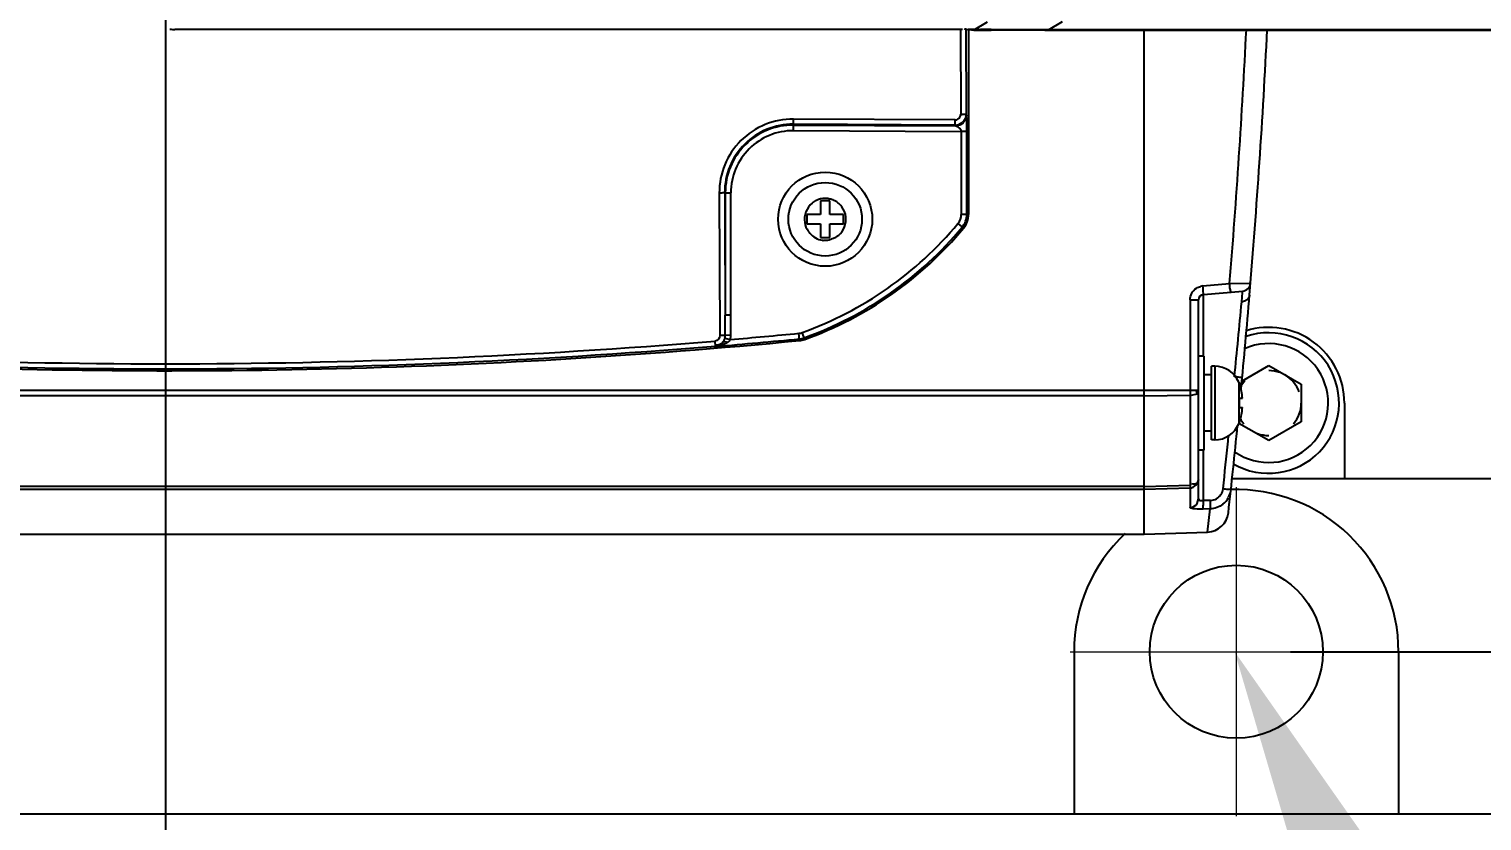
# Model space of a CAD drawing. Header units: millimetres. Extents: x 4086 to 8300, y 123 to 1549.
# Drawn here: x 6932.86 to 6973.16, y 602.15 to 624.12 of the extents above; entities that cross this region are included whole.
import ezdxf
from ezdxf import colors
from ezdxf.entities.mleader import LeaderData, LeaderLine
from ezdxf.math import Vec2, Vec3

# ---------------------------------------------------------------- set-up
doc = ezdxf.new("R2010")
doc.units = ezdxf.units.MM
doc.linetypes.add('CENTER2', pattern=[28.575, 19.05, -3.175, 3.175, -3.175])
doc.layers.add('中心线层', color=7, linetype='CENTER2', lineweight=0)
doc.layers.add('轮廓实线层', color=7, linetype='Continuous', lineweight=30)
doc.styles.add('思源黑', font='SourceHanSansCN-Normal.ttf')
doc.dimstyles.new('尺寸标注_3_10比例', dxfattribs={"dimtxt": 7, "dimasz": 6, "dimexe": 2, "dimexo": 1.5, "dimgap": 1, "dimtad": 1, "dimdec": 1, "dimlfac": 3.333333, "dimdsep": 46, "dimtxsty": '思源黑', "dimcen": 0.09, "dimadec": 0, "dimazin": 0, "dimtp": 0.01, "dimtm": 0.01, "dimtfac": 1, "dimtdec": 1, "dimtofl": 0, "dimtmove": 0, "dimatfit": 3, "dimfxl": 0, "dimtolj": 1, "dimarcsym": 0})

# ---------------------------------------------------------------- blocks, each defined once
blk = doc.blocks.new('*D2694')
at = {"layer": 'Defpoints', "color": 0}
for p in [(6831.644, 636.846), (6936.644, 636.846), (6936.644, 571.266)]:
    blk.add_point(p, dxfattribs=at)
at = {"layer": '轮廓实线层', "color": 0, "lineweight": -2}
for p, q in [((6831.644, 635.346), (6831.644, 569.266)), ((6936.644, 635.346), (6936.644, 569.266)), ((6837.644, 571.266), (6930.644, 571.266))]:
    blk.add_line(p, q, dxfattribs=at)
at = {"layer": '轮廓实线层', "color": 0}
for points in [[(6837.644, 572.266), (6837.644, 570.266), (6831.644, 571.266)], [(6930.644, 570.266), (6930.644, 572.266), (6936.644, 571.266)]]:
    blk.add_solid(points, dxfattribs=at)
at = {"layer": '轮廓实线层', "color": 0, "insert": (6885.905, 575.896), "char_height": 7, "attachment_point": 5, "style": '思源黑'}
blk.add_mtext('\\A1;350', dxfattribs=at)
blk = doc.blocks.new('*D2696')
at = {"layer": 'Defpoints', "color": 0}
for p in [(6966.344, 666.846), (6966.344, 606.846), (7038.283, 606.846)]:
    blk.add_point(p, dxfattribs=at)
at = {"layer": '轮廓实线层', "color": 0, "lineweight": -2}
for p, q in [((6967.844, 666.846), (7040.283, 666.846)), ((7038.283, 660.846), (7038.283, 612.846)), ((6967.844, 606.846), (7040.283, 606.846))]:
    blk.add_line(p, q, dxfattribs=at)
at = {"layer": '轮廓实线层', "color": 0}
for points in [[(7039.283, 660.846), (7037.283, 660.846), (7038.283, 666.846)], [(7037.283, 612.846), (7039.283, 612.846), (7038.283, 606.846)]]:
    blk.add_solid(points, dxfattribs=at)
at = {"layer": '轮廓实线层', "color": 0, "insert": (7033.379, 636.846), "char_height": 7, "attachment_point": 5, "rotation": 90, "style": '思源黑'}
blk.add_mtext('\\A1;200±0.1', dxfattribs=at)

msp = doc.modelspace()

# ---------------------------------------------------------------- linework, layer by layer
for p, q in [((6958.699, 624.133), (6958.702, 621.754)), ((6959.052, 624.096), (6959.441, 624.326)), ((6961.514, 624.326), (6961.124, 624.096)), ((6958.751, 624.108), (6936.911, 624.108)), ((6958.848, 624.107), (6958.852, 621.76)), ((6959.21, 624.108), (6958.904, 624.108)), ((6958.919, 624.108), (6958.919, 618.982)), ((6959.068, 624.096), (6959.143, 624.096)), ((6959.143, 624.096), (6959.178, 624.096)), ((6959.178, 624.096), (6959.211, 624.097)), ((6959.211, 624.097), (6959.251, 624.097)), ((6959.348, 624.107), (6959.251, 624.107)), ((6959.251, 624.097), (6959.443, 624.097)), ((6959.543, 624.108), (6959.348, 624.107)), ((6959.443, 624.097), (6959.546, 624.097)), ((6959.543, 624.108), (6960.569, 624.109)), ((6959.546, 624.097), (6959.847, 624.098)), ((6959.847, 624.098), (6960.465, 624.098)), ((6960.465, 624.098), (6961.032, 624.096)), ((6960.569, 624.109), (6961.031, 624.109)), ((6961.032, 624.096), (7000.702, 624.096)), ((6961.121, 624.109), (7000.699, 624.109)), ((6963.794, 610.106), (6963.794, 624.109)), ((6958.862, 621.735), (6958.852, 621.76)), ((6958.864, 621.726), (6958.862, 621.735)), ((6954.061, 621.304), (6954.063, 621.626)), ((6958.551, 621.46), (6954.062, 621.484)), ((6954.062, 621.459), (6958.561, 621.436)), ((6958.552, 621.603), (6954.063, 621.626)), ((6958.551, 621.46), (6958.552, 621.603)), ((6958.569, 621.432), (6958.561, 621.436)), ((6954.061, 621.304), (6958.716, 621.279)), ((6958.872, 621.279), (6958.716, 621.279)), ((6958.716, 621.279), (6958.716, 618.982)), ((6958.872, 618.982), (6958.872, 621.279)), ((6952.006, 619.571), (6952.025, 615.616)), ((6952.156, 619.578), (6952.327, 619.578)), ((6952.172, 619.578), (6952.172, 616.184)), ((6952.327, 616.184), (6952.327, 619.578)), ((6955.071, 619.356), (6954.816, 619.356)), ((6954.816, 619.356), (6954.816, 618.974)), ((6955.071, 618.974), (6955.071, 619.356)), ((6954.816, 618.974), (6954.434, 618.974)), ((6954.434, 618.974), (6954.434, 618.719)), ((6955.454, 618.974), (6955.071, 618.974)), ((6955.454, 618.719), (6955.454, 618.974)), ((6958.919, 618.982), (6958.716, 618.982)), ((6954.434, 618.719), (6954.816, 618.719)), ((6954.816, 618.719), (6954.816, 618.336)), ((6955.071, 618.719), (6955.454, 618.719)), ((6955.071, 618.336), (6955.071, 618.719)), ((6958.624, 618.729), (6958.781, 618.599)), ((6954.816, 618.336), (6955.071, 618.336)), ((6965.418, 616.996), (6966.158, 617.06)), ((6966.158, 617.06), (6966.698, 617.071)), ((6966.698, 617.071), (6966.74, 617.071)), ((6965.062, 616.607), (6965.294, 616.607)), ((6965.062, 616.607), (6965.062, 610.847)), ((6965.294, 611.085), (6965.294, 616.607)), ((6965.431, 616.756), (6966.522, 616.852)), ((6965.431, 615.051), (6965.431, 616.756)), ((6966.495, 616.555), (6966.519, 616.818)), ((6966.519, 616.818), (6966.522, 616.852)), ((6952.327, 616.184), (6952.172, 616.184)), ((6954.232, 615.48), (6954.212, 615.682)), ((6954.377, 615.513), (6954.308, 615.704)), ((6951.901, 615.327), (6951.922, 615.32)), ((6952.162, 615.549), (6952.31, 615.509)), ((6952.325, 615.623), (6952.172, 615.625)), ((6965.444, 615.051), (6965.294, 615.051)), ((6965.444, 615.051), (6965.444, 612.442)), ((6965.657, 614.531), (6965.444, 614.531)), ((6965.747, 614.766), (6965.657, 614.766)), ((6965.657, 612.726), (6965.657, 614.766)), ((6965.747, 614.766), (6965.747, 612.726)), ((6966.5, 614.356), (6967.244, 614.786)), ((6967.244, 614.786), (6968.144, 614.266)), ((6965.294, 614.098), (6856.443, 614.098)), ((6966.411, 614.323), (6966.438, 614.256)), ((6966.411, 614.323), (6966.411, 613.173)), ((6966.438, 614.256), (6966.432, 614.256)), ((6968.144, 614.266), (6968.144, 613.227)), ((6963.794, 613.945), (6856.324, 613.945)), ((6963.794, 613.945), (6965.062, 613.968)), ((6966.516, 613.874), (6966.432, 613.874)), ((6969.344, 613.746), (6969.344, 611.646)), ((6966.432, 613.619), (6966.516, 613.619)), ((6965.657, 612.962), (6965.444, 612.962)), ((6966.116, 612.689), (6966.133, 612.855)), ((6966.438, 613.236), (6966.411, 613.169)), ((6966.411, 613.173), (6966.411, 613.169)), ((6967.244, 612.707), (6966.419, 613.183)), ((6966.432, 613.236), (6966.437, 613.236)), ((6968.144, 613.227), (6967.244, 612.707)), ((6965.747, 612.726), (6965.657, 612.726)), ((6965.444, 612.441), (6965.294, 612.441)), ((6965.431, 611.042), (6965.431, 612.441)), ((6986.594, 611.646), (6966.227, 611.646)), ((6963.794, 611.345), (6853.515, 611.345)), ((6963.794, 611.433), (6853.622, 611.433)), ((6963.794, 611.433), (6965.062, 611.463)), ((6965.062, 611.388), (6963.794, 611.345)), ((6965.259, 610.961), (6965.294, 611.085)), ((6965.632, 611.046), (6965.431, 611.042)), ((6965.619, 610.809), (6965.418, 610.804)), ((6965.549, 610.167), (6965.621, 610.809)), ((6851.932, 610.106), (6963.794, 610.106)), ((6963.794, 610.106), (6965.549, 610.167)), ((6961.844, 606.846), (6961.844, 602.346)), ((6970.844, 606.846), (6970.844, 602.346)), ((6904.844, 602.346), (6984.344, 602.346))]:
    msp.add_line(p, q)
for points in [[(6959.21, 624.108), (6959.224, 624.107), (6959.237, 624.107), (6959.25, 624.108)], [(6961.031, 624.108), (6961.042, 624.109), (6961.053, 624.109), (6961.063, 624.108)], [(6961.063, 624.108), (6961.083, 624.108), (6961.102, 624.108), (6961.121, 624.108)], [(6952.162, 615.549), (6952.15, 615.512), (6952.134, 615.477), (6952.114, 615.445)], [(6952.31, 615.509), (6952.318, 615.547), (6952.323, 615.585), (6952.325, 615.623)]]:
    msp.add_lwpolyline(points)
for centre, radius in [((6954.944, 618.846), 1.305), ((6954.944, 618.846), 1.02), ((6966.344, 606.846), 2.4)]:
    msp.add_circle(centre, radius)
for centre, radius, start, end in [((6936.911, 624.757), 0.649, 257.3158, 270.0269), ((6748.705, 634.966), 218.189, 355.29282, 357.14655), ((6748.695, 634.965), 218.778, 355.22256, 357.15424), ((6958.696, 625.027), 3.273, 270.0999, 270.8279), ((6954.053, 619.58), 2.047, 89.7074, 180.2538), ((6954.052, 619.587), 1.897, 89.6943, 180.2605), ((6954.053, 619.578), 1.881, 89.7031, 180), ((6958.552, 621.753), 0.293, 269.8229, 310.1569), ((6946.797, 621.36), 12.074, 0.3759, 0.6609), ((6935.019, 621.298), 23.853, 359.9562, 0.339), ((6954.053, 619.578), 1.725, 89.7031, 180), ((6954.943, 618.847), 0.576, 115.1801, 129.0292), ((6954.943, 618.841), 0.583, 67.9439, 76.101), ((6954.943, 618.845), 0.578, 6.5115, 37.0938), ((6958.319, 618.982), 0.397, 320.3036, 0.0004), ((6958.319, 618.982), 0.553, 320.3036, 0), ((6958.319, 618.982), 0.6, 320.3036, 0), ((6950.93, 625.116), 10, 289.7452, 320.3036), ((6950.93, 625.116), 10.156, 289.7452, 320.3036), ((6950.93, 625.116), 10.203, 289.7452, 320.3036), ((6954.928, 618.833), 0.556, 215.3856, 222.48), ((6965.452, 616.61), 0.387, 95.0648, 104.9924), ((6966.501, 617.091), 0.24, 275, 355.3085), ((6965.444, 616.607), 0.15, 95, 180), ((6783.931, 633.336), 183.334, 354.09494, 354.74817), ((6746.539, 635.125), 220.94, 354.54108, 355.22781), ((6784.444, 615.734), 167.728, 359.96248, 0.15373), ((6871.519, 616.178), 80.809, 359.60656, 0.00429), ((6937.947, 783.927), 169.029, 274.8745, 275.52212), ((6954.174, 616.077), 0.397, 275.5249, 289.7452), ((6967.244, 613.746), 1.95, 239.6769, 108.9196), ((6967.244, 613.746), 2.1, 0, 107.3914), ((6936.644, 799.441), 184.746, 265.26272, 274.73708), ((6936.644, 799.356), 184.52, 265.26076, 274.73903), ((6937.947, 783.927), 169.185, 274.73824, 275.52212), ((6951.875, 615.626), 0.297, 345.0235, 359.7651), ((6954.174, 616.077), 0.553, 275.5249, 289.7452), ((6954.174, 616.077), 0.6, 275.5249, 289.7452), ((6967.244, 613.746), 1.65, 234.9516, 113.8869), ((6965.747, 614.046), 0.72, 22.6199, 90), ((6963.927, 589.495), 25.092, 84.3336, 84.5922), ((6967.244, 613.746), 0.9, 69.9997, 90), ((6967.244, 613.746), 0.9, 19.9976, 60), ((6965.027, 613.746), 1.495, 4.8938, 19.9521), ((6967.244, 613.746), 0.9, 137.0154, 148.7572), ((6965.027, 613.746), 1.411, 354.8143, 5.1857), ((6967.244, 613.746), 0.9, 319.9976, 0), ((6965.027, 613.746), 1.495, 340.0479, 355.1062), ((6967.244, 613.746), 0.9, 208.0276, 220.0024), ((6965.747, 613.446), 0.72, 270, 337.3801), ((6746.539, 635.125), 220.94, 353.65299, 354.2846), ((6967.244, 613.746), 0.9, 249.9997, 270), ((6746.562, 635.125), 220.698, 353.82006, 354.16521), ((6965.594, 611.407), 0.605, 332.795, 350.1488), ((6965.605, 611.405), 0.593, 350.1715, 353.8144), ((6966.344, 606.846), 4.5, 0, 91.8782), ((6962.791, 610.982), 2.641, 359.5113, 1.2918), ((6965.605, 611.401), 0.592, 308.5699, 332.6787), ((6965.528, 610.767), 0.6, 272, 353.653), ((6966.344, 606.846), 4.5, 133.2874, 180)]:
    msp.add_arc(centre, radius, start, end)
for points, knots in [([(6958.897, 624.105), (6958.875, 624.107), (6958.851, 624.113), (6958.806, 624.12), (6958.806, 624.13)], [0, 0, 0, 0, 0.687574, 1, 1, 1, 1]), ([(6958.682, 621.679), (6958.688, 621.69), (6958.698, 621.714), (6958.702, 621.741), (6958.702, 621.754)], [0, 0, 0, 0, 0.500018, 1, 1, 1, 1]), ([(6958.852, 621.76), (6958.845, 621.752), (6958.801, 621.762), (6958.769, 621.755), (6958.743, 621.754)], [0, 0, 0, 0, 0.285153, 1, 1, 1, 1]), ([(6958.871, 621.499), (6958.871, 621.523), (6958.869, 621.598), (6958.869, 621.674), (6958.864, 621.726)], [0, 0, 0, 0, 0.3128, 1, 1, 1, 1]), ([(6958.656, 621.384), (6958.641, 621.396), (6958.613, 621.414), (6958.582, 621.427), (6958.569, 621.432)], [0, 0, 0, 0, 0.568805, 1, 1, 1, 1]), ([(6958.716, 621.279), (6958.716, 621.3), (6958.699, 621.341), (6958.671, 621.371), (6958.656, 621.384)], [0, 0, 0, 0, 0.511681, 1, 1, 1, 1]), ([(6952.156, 619.578), (6952.151, 619.576), (6952.099, 619.575), (6952.051, 619.571), (6952.006, 619.571)], [0, 0, 0, 0, 0.098926, 1, 1, 1, 1]), ([(6954.867, 618.262), (6954.88, 618.26), (6954.906, 618.26), (6954.932, 618.265), (6954.944, 618.269)], [0, 0, 0, 0, 0.501922, 1, 1, 1, 1]), ([(6954.944, 618.269), (6954.956, 618.265), (6954.981, 618.262), (6955.006, 618.265), (6955.018, 618.268)], [0, 0, 0, 0, 0.493059, 1, 1, 1, 1]), ([(6955.174, 618.323), (6955.189, 618.329), (6955.218, 618.341), (6955.245, 618.355), (6955.259, 618.363)], [0, 0, 0, 0, 0.502353, 1, 1, 1, 1]), ([(6955.259, 618.363), (6955.269, 618.369), (6955.29, 618.383), (6955.309, 618.398), (6955.318, 618.406)], [0, 0, 0, 0, 0.497102, 1, 1, 1, 1]), ([(6965.237, 616.932), (6965.255, 616.944), (6965.292, 616.964), (6965.332, 616.978), (6965.352, 616.984)], [0, 0, 0, 0, 0.500208, 1, 1, 1, 1]), ([(6966.158, 617.06), (6966.163, 617.004), (6966.144, 616.95), (6966.194, 616.823), (6966.171, 616.821)], [0, 0, 0, 0, 0.706582, 1, 1, 1, 1]), ([(6965.431, 616.756), (6965.433, 616.757), (6965.43, 616.773), (6965.432, 616.78), (6965.432, 616.788)], [0, 0, 0, 0, 0.258862, 1, 1, 1, 1]), ([(6966.597, 616.582), (6966.581, 616.574), (6966.547, 616.562), (6966.512, 616.556), (6966.495, 616.555)], [0, 0, 0, 0, 0.509543, 1, 1, 1, 1]), ([(6966.68, 616.654), (6966.67, 616.639), (6966.645, 616.611), (6966.614, 616.591), (6966.597, 616.582)], [0, 0, 0, 0, 0.492677, 1, 1, 1, 1]), ([(6966.713, 616.744), (6966.712, 616.729), (6966.704, 616.697), (6966.689, 616.668), (6966.68, 616.654)], [0, 0, 0, 0, 0.483915, 1, 1, 1, 1]), ([(6919.056, 615.48), (6921.931, 615.202), (6933.638, 614.376), (6945.426, 614.628), (6954.232, 615.48)], [0, 0, 0, 0, 0.246151, 1, 1, 1, 1]), ([(6951.901, 615.327), (6951.9, 615.331), (6951.898, 615.378), (6951.892, 615.424), (6951.888, 615.467)], [0, 0, 0, 0, 0.083663, 1, 1, 1, 1]), ([(6951.922, 615.32), (6951.941, 615.323), (6951.98, 615.332), (6952.016, 615.351), (6952.033, 615.363)], [0, 0, 0, 0, 0.48718, 1, 1, 1, 1]), ([(6952.172, 615.625), (6952.166, 615.623), (6952.117, 615.618), (6952.068, 615.617), (6952.025, 615.616)], [0, 0, 0, 0, 0.127147, 1, 1, 1, 1]), ([(6952.033, 615.363), (6952.048, 615.373), (6952.078, 615.398), (6952.103, 615.428), (6952.114, 615.445)], [0, 0, 0, 0, 0.475431, 1, 1, 1, 1]), ([(6952.033, 615.363), (6952.042, 615.367), (6952.066, 615.37), (6952.088, 615.364), (6952.099, 615.359)], [0, 0, 0, 0, 0.451271, 1, 1, 1, 1]), ([(6952.114, 615.445), (6952.126, 615.455), (6952.174, 615.451), (6952.21, 615.438), (6952.232, 615.426)], [0, 0, 0, 0, 0.395081, 1, 1, 1, 1]), ([(6952.31, 615.509), (6952.3, 615.493), (6952.277, 615.463), (6952.248, 615.438), (6952.232, 615.426)], [0, 0, 0, 0, 0.484058, 1, 1, 1, 1]), ([(6966.51, 614.452), (6966.51, 614.461), (6966.451, 614.447), (6966.43, 614.461), (6966.404, 614.464)], [0, 0, 0, 0, 0.257506, 1, 1, 1, 1]), ([(6965.062, 613.968), (6965.116, 613.969), (6965.176, 613.971), (6965.279, 614.019), (6965.246, 614.056), (6965.232, 614.065)], [0, 0, 0, 0, 0.614467, 0.805294, 1, 1, 1, 1]), ([(6965.294, 611.627), (6965.294, 611.588), (6965.265, 611.489), (6965.151, 611.486), (6965.11, 611.507)], [0, 0, 0, 0, 0.456995, 1, 1, 1, 1]), ([(6966.195, 611.341), (6966.197, 611.362), (6966.073, 611.331), (6966.029, 611.361), (6965.977, 611.367)], [0, 0, 0, 0, 0.287893, 1, 1, 1, 1]), ([(6965.096, 610.827), (6965.088, 610.829), (6965.075, 610.834), (6965.064, 610.843), (6965.062, 610.847)], [0, 0, 0, 0, 0.623887, 1, 1, 1, 1]), ([(6965.418, 610.804), (6965.421, 610.809), (6965.43, 610.862), (6965.431, 610.914), (6965.431, 610.96)], [0, 0, 0, 0, 0.114099, 1, 1, 1, 1]), ([(6965.619, 610.809), (6965.624, 610.817), (6965.631, 610.899), (6965.633, 610.976), (6965.632, 611.046)], [0, 0, 0, 0, 0.114442, 1, 1, 1, 1]), ([(6965.418, 610.804), (6965.384, 610.804), (6965.277, 610.804), (6965.166, 610.804), (6965.096, 610.827)], [0, 0, 0, 0, 0.317016, 1, 1, 1, 1])]:
    msp.add_open_spline(points, degree=3, knots=knots)
for points in [[(6959.052, 624.096), (6959, 624.096), (6958.948, 624.099), (6958.897, 624.105)], [(6958.862, 621.735), (6958.862, 621.635), (6958.798, 621.525), (6958.711, 621.476)], [(6958.852, 621.76), (6958.852, 621.676), (6958.81, 621.585), (6958.745, 621.531)], [(6958.552, 621.603), (6958.602, 621.603), (6958.657, 621.635), (6958.682, 621.679)], [(6958.711, 621.476), (6958.666, 621.451), (6958.612, 621.436), (6958.561, 621.436)], [(6952.156, 619.578), (6952.161, 618.447), (6952.166, 617.316), (6952.172, 616.184)], [(6954.944, 619.423), (6954.86, 619.423), (6954.774, 619.404), (6954.698, 619.368)], [(6955.083, 619.406), (6955.037, 619.417), (6954.99, 619.423), (6954.944, 619.423)], [(6955.404, 619.194), (6955.343, 619.276), (6955.256, 619.342), (6955.161, 619.381)], [(6954.581, 619.295), (6954.43, 619.173), (6954.343, 618.943), (6954.375, 618.752)], [(6955.318, 618.406), (6955.456, 618.522), (6955.538, 618.731), (6955.517, 618.911)], [(6954.375, 618.752), (6954.389, 618.666), (6954.424, 618.582), (6954.474, 618.511)], [(6954.518, 618.457), (6954.608, 618.359), (6954.734, 618.277), (6954.867, 618.262)], [(6955.018, 618.268), (6955.072, 618.28), (6955.123, 618.303), (6955.174, 618.323)], [(6965.109, 616.793), (6965.139, 616.848), (6965.185, 616.898), (6965.237, 616.932)], [(6965.432, 616.788), (6965.43, 616.857), (6965.424, 616.926), (6965.418, 616.996)], [(6965.062, 616.607), (6965.062, 616.671), (6965.079, 616.736), (6965.109, 616.793)], [(6952.025, 615.616), (6952.026, 615.549), (6951.956, 615.473), (6951.888, 615.467)], [(6952.114, 615.445), (6952.072, 615.388), (6951.981, 615.326), (6951.919, 615.36)], [(6952.099, 615.359), (6952.042, 615.339), (6951.982, 615.326), (6951.922, 615.32)], [(6952.232, 615.426), (6952.191, 615.398), (6952.146, 615.375), (6952.099, 615.359)], [(6965.062, 611.388), (6965.172, 611.392), (6965.294, 611.513), (6965.294, 611.623)], [(6965.919, 611.205), (6965.95, 611.253), (6965.971, 611.31), (6965.977, 611.367)], [(6965.062, 610.847), (6965.138, 610.85), (6965.22, 610.897), (6965.259, 610.962)], [(6965.294, 611.085), (6965.294, 611.037), (6965.383, 611.039), (6965.431, 611.042)], [(6965.974, 610.939), (6965.876, 610.86), (6965.745, 610.812), (6965.619, 610.809)], [(6965.632, 611.046), (6965.741, 611.049), (6965.858, 611.114), (6965.919, 611.205)]]:
    msp.add_open_spline(points, degree=3)
at = {"layer": '中心线层'}
for p, q in [((6966.344, 611.409), (6966.344, 602.283)), ((6961.737, 606.846), (6970.95, 606.846))]:
    msp.add_line(p, q, dxfattribs=at)

# ---------------------------------------------------------------- dimensions: what is measured, and where the dimension line sits
at = {"layer": '轮廓实线层'}
dim = msp.add_linear_dim(base=(7038.283, 606.846), p1=(6966.344, 666.846), p2=(6966.344, 606.846), angle=90, text='<>±0.1', dimstyle='尺寸标注_3_10比例', dxfattribs=at)
dim.commit()
dim.dimension.update_dxf_attribs({"geometry": '*D2696', "text_midpoint": (7038.283, 636.846), "dimtype": 160})
dim = msp.add_linear_dim(base=(6936.644, 571.266), p1=(6831.644, 636.846), p2=(6936.644, 636.846), dimstyle='尺寸标注_3_10比例', dxfattribs=at)
dim.commit()
dim.dimension.update_dxf_attribs({"geometry": '*D2694', "text_midpoint": (6885.905, 571.266), "dimtype": 160})

# ---------------------------------------------------------------- leaders
ml = msp.add_multileader_mtext('Standard')
ml.set_content('{\\C256;4}×{\\C256;φ16( mounting hole）}', style='思源黑')
ml.set_leader_properties()
ml.build(insert=Vec2(0, 0))
ml.multileader.update_dxf_attribs({"text_left_attachment_type": 5, "text_right_attachment_type": 5, "dogleg_length": 1, "arrow_head_size": 6})
ctx = ml.context
ctx.base_point, ctx.char_height, ctx.arrow_head_size, ctx.plane_origin = Vec3(6989.955, 559.761), 7, 6, Vec3(6966.299, 606.846)
ctx.left_attachment, ctx.right_attachment = 5, 5
notes = []
notes.append((ctx, [(0, (1, 1, 0), (6988.955, 559.761), (1, 0), 1, [(0, [(6966.299, 606.846)], 0, [])])]))
ctx.mtext.insert, ctx.mtext.flow_direction = Vec3(6991.955, 570.338), 5
for ctx, leaders in notes:
    for number, flags, end, landing, length, lines in leaders:
        leader = LeaderData()
        leader.index, (leader.has_last_leader_line, leader.has_dogleg_vector, leader.attachment_direction) = number, flags
        leader.last_leader_point, leader.dogleg_vector, leader.dogleg_length = Vec3(end), Vec3(landing), length
        for number, points, colour, breaks in lines:
            line = LeaderLine()
            line.index, line.vertices, line.color, line.breaks = number, Vec3.list(points), colors.encode_raw_color(colour), breaks
            leader.lines.append(line)
        ctx.leaders.append(leader)

doc.saveas('drawing.dxf')
